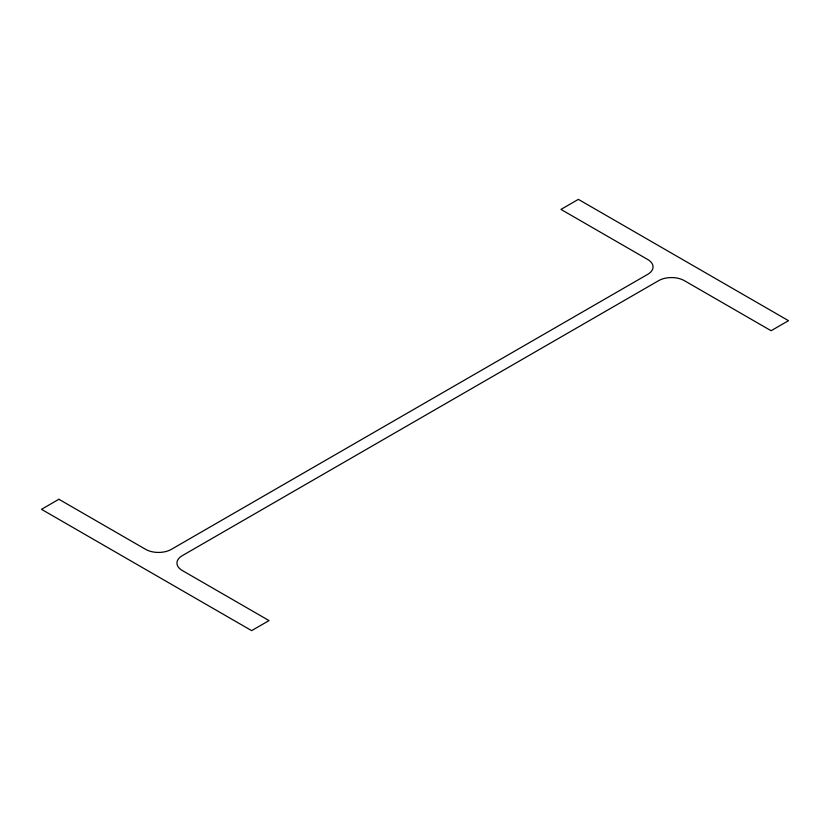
<?xml version="1.0" encoding="UTF-8"?>
<svg xmlns="http://www.w3.org/2000/svg" width="830" height="830" viewBox="0 0 830 830"><rect width="100%" height="100%" fill="white"/><g stroke="black" fill="none" stroke-linecap="round" stroke-linejoin="round"><path stroke-width="1.25" d="M58.909 499.276L41.5 509.319L251.625 630.634L269.034 620.591L182.258 570.49A18.146 10.479 0 0 1 182.258 555.675L658.667 280.633A18.146 10.479 0 0 1 684.325 280.633L771.091 330.724L788.5 320.681L578.375 199.366L560.966 209.409L647.742 259.51A18.146 10.479 0 0 1 647.742 274.325L171.333 549.367A18.146 10.479 0 0 1 145.675 549.367L58.909 499.276"/></g></svg>
